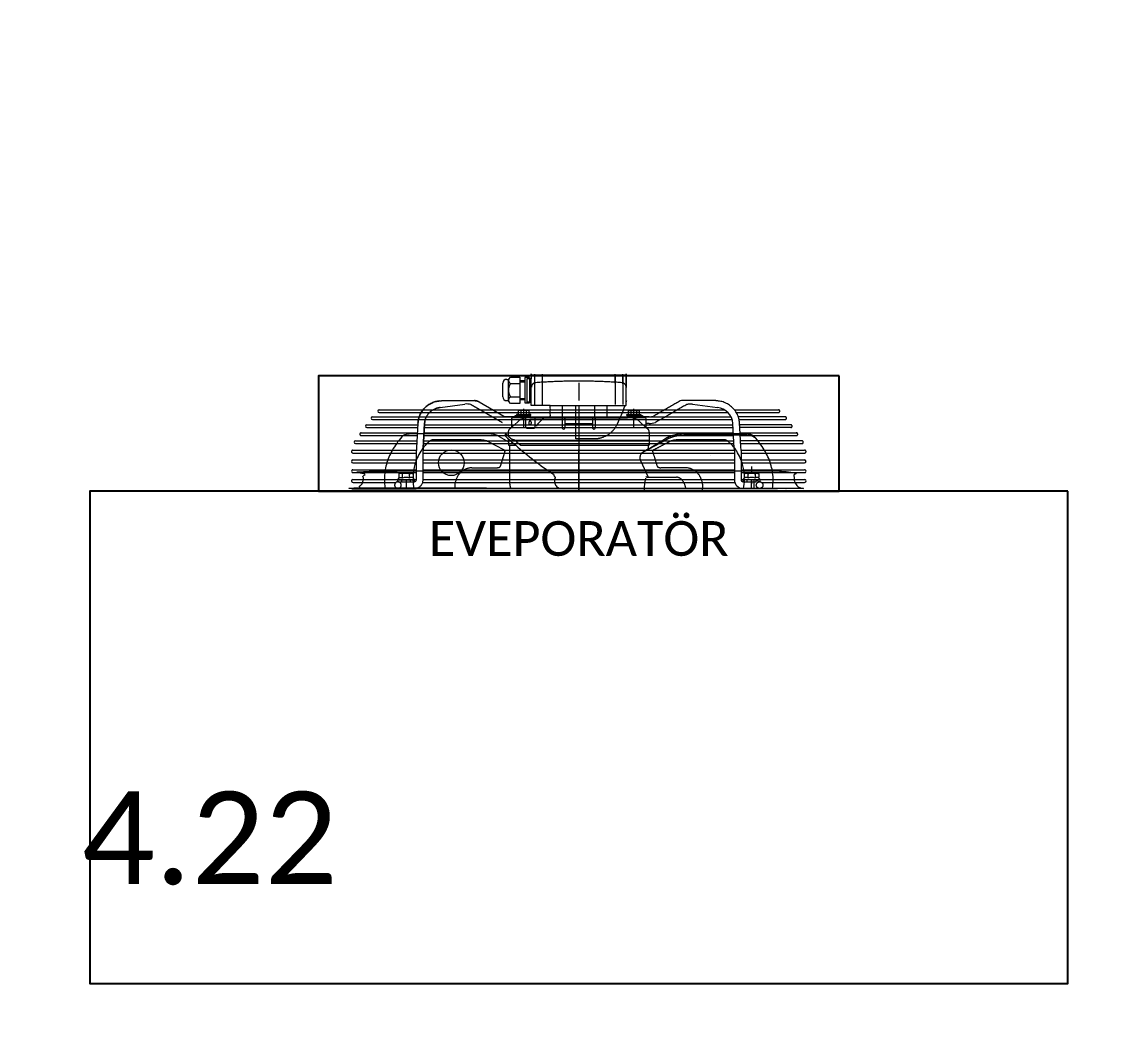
# Model space of a CAD drawing. Header units: millimetres. Extents: x -10496 to -5455, y -188 to 7293.
# Drawn here: x -7042.3 to -6948.3, y 5022.2 to 5110.3 of the extents above; entities that cross this region are included whole.
import ezdxf

# ---------------------------------------------------------------- set-up
doc = ezdxf.new("R2010")
doc.units = ezdxf.units.MM
for name, color, linetype, lineweight in [('.', 142, 'Continuous', 15), ('00 TEFRİŞ', 252, 'Continuous', 13), ('GJC_duvar', 10, 'Continuous', 30)]:
    doc.layers.add(name, color=color, linetype=linetype, lineweight=lineweight)
doc.layers.add('_cihaz', color=5, linetype='Continuous')
doc.layers.add('Kıtc-008 Rakam', color=1, linetype='Continuous')
doc.styles.get("Standard").update_dxf_attribs({"font": 'calibri.ttf', "height": 15})

# ---------------------------------------------------------------- blocks, each defined once
blk = doc.blocks.new('A$C4aa70943')
at = {"color": 3}
for p, q in [((323.087, 200.507, 96.442), (328.631, 200.507, 96.442)), ((334.729, 200.507, 96.442), (323.264, 200.507, 96.442))]:
    blk.add_line(p, q, dxfattribs=at)
at = {"color": 5, "elevation": 96.442}
for points in [[(365.186, 210.227), (320.204, 210.227), (320.204, 200.261), (365.186, 200.261)], [(384.945, 200.261), (300.445, 200.261), (300.445, 157.727), (384.945, 157.727)]]:
    blk.add_lwpolyline(points, close=True, dxfattribs=at)
at = {"color": 3, "lineweight": 20}
blk.add_circle((331.68, 202.724, 96.442), 1.109, dxfattribs=at)
at = {"layer": '_cihaz', "color": 3, "lineweight": 9}
for p, q in [((336.464, 209.935, 96.442), (336.628, 209.935, 96.442)), ((338.022, 209.812, 96.442), (337.612, 209.812, 96.442)), ((346.794, 210.304, 96.442), (338.595, 210.304, 96.442)), ((338.9, 209.554, 96.442), (338.9, 210.386, 96.442)), ((339.548, 209.616, 96.442), (339.548, 210.386, 96.442)), ((345.842, 209.616, 96.442), (345.842, 210.386, 96.442)), ((346.489, 209.554, 96.442), (346.489, 210.386, 96.442)), ((334.087, 207.984, 96.442), (336.228, 206.75, 96.442)), ((336.464, 208.094, 96.442), (336.628, 208.094, 96.442)), ((336.792, 208.424, 96.442), (337.612, 208.424, 96.442)), ((338.022, 208.255, 96.442), (337.612, 208.255, 96.442)), ((338.022, 208.173, 96.442), (337.612, 208.173, 96.442)), ((325.448, 207.067, 96.442), (355.582, 207.067, 96.442)), ((325.449, 207.313, 96.442), (355.256, 207.313, 96.442)), ((330.714, 207.494, 96.442), (332.859, 207.798, 96.442)), ((337.94, 205.759, 96.442), (337.94, 207.394, 96.442)), ((341.301, 206.615, 96.442), (341.301, 207.681, 96.442)), ((347.213, 206.902, 96.442), (347.213, 207.23, 96.442)), ((347.45, 205.759, 96.442), (347.45, 207.394, 96.442)), ((352.53, 207.798, 96.442), (354.667, 207.494, 96.442)), ((324.385, 206.007, 96.442), (328.793, 206.007, 96.442)), ((324.869, 206.453, 96.442), (355.95, 206.453, 96.442)), ((324.87, 206.699, 96.442), (355.85, 206.699, 96.442)), ((328.797, 206.153, 96.442), (328.675, 204.007, 96.442)), ((329.363, 206.007, 96.442), (356.017, 206.007, 96.442)), ((337.415, 206.255, 96.442), (336.92, 205.812, 96.442)), ((338.119, 205.806, 96.442), (338.119, 206.615, 96.442)), ((338.176, 206.902, 96.442), (338.413, 206.902, 96.442)), ((338.931, 205.806, 96.442), (338.931, 206.615, 96.442)), ((345.154, 206.615, 96.442), (346.917, 206.615, 96.442)), ((346.977, 206.902, 96.442), (347.213, 206.902, 96.442)), ((347.213, 206.902, 96.442), (347.687, 206.902, 96.442)), ((348.47, 205.812, 96.442), (347.974, 206.255, 96.442)), ((348.765, 206.697, 96.442), (348.188, 206.697, 96.442)), ((348.504, 205.812, 96.442), (348.504, 206.123, 96.442)), ((356.131, 203.984, 96.442), (356.011, 206.114, 96.442)), ((323.901, 205.315, 96.442), (328.749, 205.315, 96.442)), ((324.384, 205.761, 96.442), (328.774, 205.761, 96.442)), ((329.31, 205.069, 96.442), (356.07, 205.069, 96.442)), ((329.324, 205.315, 96.442), (356.056, 205.315, 96.442)), ((329.349, 205.761, 96.442), (356.031, 205.761, 96.442)), ((336.628, 205.009, 96.442), (336.628, 205.379, 96.442)), ((338.2, 205.724, 96.442), (338.849, 205.724, 96.442)), ((323.416, 204.378, 96.442), (328.696, 204.378, 96.442)), ((323.417, 204.624, 96.442), (328.71, 204.624, 96.442)), ((329.271, 204.378, 96.442), (356.109, 204.378, 96.442)), ((329.285, 204.624, 96.442), (356.095, 204.624, 96.442)), ((334.03, 204.718, 96.442), (330.17, 204.718, 96.442)), ((336.224, 203.83, 96.442), (334.9, 204.528, 96.442)), ((336.781, 204.647, 96.442), (336.628, 204.647, 96.442)), ((337.681, 204.237, 96.442), (348.68, 204.237, 96.442)), ((348.281, 203.67, 96.442), (350.234, 204.712, 96.442)), ((348.68, 203.911, 96.442), (350.178, 204.817, 96.442)), ((355.211, 204.718, 96.442), (351.359, 204.718, 96.442)), ((323.182, 203.812, 96.442), (328.669, 203.812, 96.442)), ((328.669, 201.245, 96.442), (328.669, 203.775, 96.442)), ((329.242, 201.245, 96.442), (329.242, 203.753, 96.442)), ((329.242, 203.566, 96.442), (356.138, 203.566, 96.442)), ((329.243, 203.812, 96.442), (356.137, 203.812, 96.442)), ((335.922, 202.429, 96.442), (336.304, 203.653, 96.442)), ((356.138, 203.753, 96.442), (356.138, 201.245, 96.442)), ((356.712, 203.775, 96.442), (356.712, 201.245, 96.442)), ((323.181, 202.722, 96.442), (328.669, 202.722, 96.442)), ((323.182, 202.968, 96.442), (328.669, 202.968, 96.442)), ((329.242, 202.968, 96.442), (356.138, 202.968, 96.442)), ((329.242, 202.722, 96.442), (356.138, 202.722, 96.442)), ((333.454, 202.295, 96.442), (335.602, 202.295, 96.442)), ((348.027, 202.928, 96.442), (348.68, 201.475, 96.442)), ((351.936, 202.295, 96.442), (349.787, 202.295, 96.442)), ((357.623, 202.402, 96.442), (357.623, 201.819, 96.442)), ((323.182, 201.878, 96.442), (328.669, 201.878, 96.442)), ((323.185, 202.123, 96.442), (328.669, 202.123, 96.442)), ((323.186, 201.279, 96.442), (327.042, 201.279, 96.442)), ((328.483, 201.279, 96.442), (328.669, 201.279, 96.442)), ((329.217, 201.279, 96.442), (356.138, 201.279, 96.442)), ((329.242, 202.123, 96.442), (356.138, 202.123, 96.442)), ((329.242, 201.878, 96.442), (356.138, 201.878, 96.442)), ((340.659, 201.431, 96.442), (340.685, 201.475, 96.442)), ((356.712, 201.279, 96.442), (356.903, 201.279, 96.442)), ((357.93, 201.766, 96.442), (357.93, 201.409, 96.442)), ((323.192, 201.033, 96.442), (326.911, 201.033, 96.442)), ((327.767, 201.245, 96.442), (327.767, 200.507, 96.442)), ((329.211, 201.033, 96.442), (356.169, 201.033, 96.442)), ((356.876, 200.507, 96.442), (358.32, 200.507, 96.442)), ((357.233, 201.081, 96.442), (357.233, 201.245, 96.442))]:
    blk.add_line(p, q, dxfattribs=at)
at = {"layer": '_cihaz', "color": 3, "lineweight": 9, "elevation": 96.442}
for points in [[(336.792, 210.128), (337.612, 210.128), (337.612, 207.856), (336.792, 207.856), (336.649, 208.025), (336.628, 208.05), (336.628, 209.935), (336.649, 209.96)], [(333.38, 207.751), (336.075, 206.197)], [(346.977, 206.902), (346.977, 207.23), (347.213, 207.23), (347.687, 207.23), (347.687, 206.902), (347.923, 206.902), (348.065, 206.902), (348.065, 206.82), (346.917, 206.82), (346.835, 206.82), (346.835, 206.902)], [(329.369, 206.114), (329.249, 203.984)], [(337.202, 206.697), (336.174, 206.697)], [(358.32, 201.081), (358.361, 201.081), (358.361, 201.245), (358.012, 201.245), (357.233, 201.245), (356.876, 201.245), (356.876, 201.081), (357.233, 201.081), (358.012, 201.081), (358.012, 201.245)]]:
    blk.add_lwpolyline(points, close=True, dxfattribs=at)
for points in [[(337.612, 209.73), (338.022, 209.73), (338.022, 209.608), (338.022, 209.466), (338.022, 209.406)], [(338.595, 208.094), (338.595, 209.406), (338.595, 210.017), (338.431, 210.017), (338.431, 209.406), (338.431, 208.094), (338.431, 207.968), (338.227, 207.968), (338.227, 208.094), (338.227, 209.406), (338.227, 210.017), (338.431, 210.017), (338.431, 210.081), (338.022, 210.081), (338.022, 209.812), (338.022, 209.73)], [(338.9, 207.763), (338.9, 208.094), (338.9, 209.406), (338.9, 210.222)], [(339.548, 207.763), (339.548, 208.094), (339.548, 209.406), (339.548, 210.222)], [(345.842, 210.222), (345.842, 209.406), (345.842, 208.094), (345.842, 207.763)], [(346.489, 210.222), (346.489, 209.406), (346.489, 208.094), (346.489, 207.763)], [(336.136, 208.422), (336.136, 208.624), (336.136, 209.406), (336.136, 209.607)], [(338.022, 209.466), (338.022, 208.094), (338.022, 207.904), (338.431, 207.904), (338.431, 207.968), (338.595, 207.968), (338.595, 208.094), (338.594, 208.197)], [(342.695, 209.623), (342.695, 209.623), (342.695, 209.467), (342.695, 209.406), (342.695, 208.094)], [(340.235, 207.681), (338.841, 207.681), (338.595, 207.681), (338.595, 207.968)], [(338.472, 206.697), (337.202, 206.697), (337.202, 206.82), (337.325, 206.82), (338.472, 206.82), (338.554, 206.82), (338.554, 206.902), (338.413, 206.902), (338.413, 207.23), (338.176, 207.23), (337.703, 207.23), (337.466, 207.23), (337.466, 206.902), (337.325, 206.902), (337.325, 206.82)], [(337.466, 206.902), (337.703, 206.902), (337.703, 207.23)], [(337.703, 206.902), (338.176, 206.902), (338.176, 207.23)], [(340.235, 206.615), (341.301, 206.615), (344.089, 206.615), (344.089, 207.681)], [(342.695, 207.681), (342.695, 200.261), (342.695, 203.871)], [(344.089, 206.615), (345.154, 206.615), (345.154, 207.681)], [(347.687, 207.23), (347.923, 207.23), (347.923, 206.902)], [(356.131, 207.313), (359.355, 207.313), (359.94, 207.313)], [(341.506, 205.759), (341.506, 206.123), (343.884, 206.123)], [(348.065, 206.82), (348.188, 206.82), (348.188, 206.697), (346.917, 206.697), (346.917, 206.82)], [(348.422, 206.615), (346.917, 206.615), (346.917, 206.697)], [(348.765, 206.123), (348.504, 206.123), (348.504, 206.533)], [(336.404, 205.218), (336.404, 205.218), (336.292, 205.098)], [(361.006, 205.761), (359.992, 205.761), (356.606, 205.761)], [(356.631, 205.315), (359.912, 205.315), (361.388, 205.315), (361.496, 205.315)], [(335.806, 204.999), (336.628, 204.527), (336.628, 204.237), (336.71, 204.237), (337.242, 204.237)], [(336.628, 204.527), (336.628, 204.647), (336.628, 204.786)], [(356.712, 203.812), (359.912, 203.812), (361.388, 203.812), (362.208, 203.812)], [(356.712, 202.968), (359.994, 202.968), (361.306, 202.968), (362.208, 202.968)], [(356.712, 202.722), (359.994, 202.722), (361.306, 202.722), (362.209, 202.722)], [(327.148, 201.766), (327.148, 201.769), (327.234, 201.819), (328.291, 201.819), (328.378, 201.769), (328.378, 201.766)], [(356.712, 202.123), (359.994, 202.123), (361.306, 202.123), (362.207, 202.123)], [(356.712, 201.878), (359.859, 201.878), (361.441, 201.878), (362.198, 201.878)], [(358.343, 201.279), (359.859, 201.279), (361.441, 201.279), (362.198, 201.279)], [(323.264, 200.507), (359.859, 200.507), (357.862, 200.507), (357.862, 200.671), (357.862, 201.245)], [(328.156, 201.081), (328.156, 201.245), (327.377, 201.245), (327.029, 201.245), (327.029, 201.081), (327.07, 201.081), (327.377, 201.081)], [(327.377, 201.245), (327.377, 201.081), (328.156, 201.081), (328.505, 201.081), (328.505, 201.245), (328.156, 201.245)], [(357.623, 200.507), (357.623, 201.245), (357.623, 200.902)], [(358.478, 201.033), (359.859, 201.033), (361.441, 201.033), (362.198, 201.033)]]:
    blk.add_lwpolyline(points, dxfattribs=at)
at = {"layer": '_cihaz', "color": 3, "lineweight": 9}
for centre, major_axis, start_param, end_param in [((336.464, 209.607, 96.442), (-0.232, -0.232), 3.926991, 5.497787), ((336.956, 209.844, 96.442), (-0.232, -0.232), 5.137449, 6.544985), ((336.464, 208.422, 96.442), (0.232, -0.232), 3.926991, 5.497787), ((336.956, 208.14, 96.442), (0.232, -0.232), 4.06882, 4.287329), ((329.608, 213.715, 96.442), (12.812, -12.812), 0.463068, 0.469953), ((325.449, 207.19, 96.442), (0.087, -0.087), 2.356194, 5.488886), ((332.988, 206.328, 96.442), (-1.044, -1.044), 3.65795, 4.014257), ((329.608, 213.715, 96.442), (12.812, -12.812), 0.351241, 0.445856), ((354.538, 206.023, 96.442), (1.044, -1.044), 0.846576, 2.268928), ((324.385, 205.884, 96.442), (0.087, -0.087), 2.356194, 5.4852), ((324.87, 206.576, 96.442), (-0.087, -0.087), 3.926991, 7.059683), ((330.842, 206.023, 96.442), (1.449, -1.449), 3.863573, 3.961121), ((338.285, 205.385, 96.442), (-0.87, -0.87), 4.148479, 4.712389), ((338.601, 206.169, 96.442), (-0.164, -0.164), 5.436318, 5.497765), ((338.601, 206.169, 96.442), (-0.164, -0.164), 5.497809, 5.559256), ((338.596, 206.17, 96.442), (-0.161, -0.161), 5.374004, 5.436392), ((338.596, 206.169, 96.442), (0.161, -0.161), 3.988386, 4.050774), ((338.596, 206.17, 96.442), (-0.161, -0.161), 5.311578, 5.373958), ((338.596, 206.169, 96.442), (0.161, -0.161), 4.05082, 4.1132), ((338.582, 206.172, 96.442), (-0.15, -0.15), 5.246397, 5.311658), ((338.582, 206.166, 96.442), (0.15, -0.15), 4.11312, 4.178381), ((338.582, 206.172, 96.442), (0.15, -0.15), 3.610304, 3.675548), ((338.582, 206.166, 96.442), (-0.15, -0.15), 5.74923, 5.814474), ((338.561, 206.179, 96.442), (0.135, -0.135), 3.540173, 3.610399), ((338.561, 206.159, 96.442), (-0.135, -0.135), 5.814379, 5.884605), ((338.561, 206.179, 96.442), (0.135, -0.135), 3.469912, 3.540108), ((338.516, 206.206, 96.442), (-0.0976, -0.0976), 4.798861, 4.885993), ((338.516, 206.206, 96.442), (-0.0977, -0.0977), 4.711685, 4.798736), ((338.516, 206.133, 96.442), (-0.0977, -0.0977), 6.196838, 6.283889), ((338.49, 206.238, 96.442), (0.0683, -0.0683), 2.832876, 2.94387), ((338.49, 206.101, 96.442), (0.0683, -0.0683), -1.373074, -1.26208), ((338.49, 206.237, 96.442), (0.0684, -0.0684), 2.721763, 2.832619), ((338.49, 206.101, 96.442), (-0.0684, -0.0684), 0.308973, 0.419829), ((338.486, 206.248, 96.442), (0.0604, -0.0604), 2.601445, 2.722255), ((338.486, 206.091, 96.442), (0.0604, -0.0604), -1.151459, -1.030649), ((338.486, 206.248, 96.442), (-0.0604, -0.0604), 4.051202, 4.17191), ((338.486, 206.091, 96.442), (-0.0604, -0.0604), 0.540479, 0.661187), ((338.485, 206.252, 96.442), (0.0577, -0.0577), 2.356377, 2.480994), ((338.485, 206.087, 96.442), (0.0577, -0.0577), -0.910198, -0.785581), ((338.485, 206.252, 96.442), (-0.0577, -0.0577), 3.802191, 3.926808), ((338.485, 206.087, 96.442), (-0.0577, -0.0577), 0.785581, 0.910198), ((338.485, 206.248, 96.442), (0.0604, -0.0604), 2.111276, 2.231984), ((338.485, 206.091, 96.442), (-0.0604, -0.0604), 0.909609, 1.030317), ((338.485, 206.248, 96.442), (0.0604, -0.0604), 1.990134, 2.110944), ((338.485, 206.091, 96.442), (-0.0604, -0.0604), 1.030649, 1.151459), ((338.481, 206.237, 96.442), (-0.0684, -0.0684), 3.450566, 3.561422), ((338.481, 206.101, 96.442), (0.0684, -0.0684), -0.419829, -0.308973), ((338.481, 206.238, 96.442), (0.0683, -0.0683), 1.768519, 1.879513), ((338.481, 206.101, 96.442), (-0.0683, -0.0683), 1.26208, 1.373074), ((338.471, 206.222, 96.442), (0.0812, -0.0812), 1.670215, 1.768879), ((338.471, 206.116, 96.442), (-0.0812, -0.0812), 1.372713, 1.471378), ((338.471, 206.116, 96.442), (0.0811, -0.0811), -0.099237, -0.000455), ((338.454, 206.133, 96.442), (0.0977, -0.0977), -0.000704, 0.086347), ((338.454, 206.206, 96.442), (0.0976, -0.0976), 1.397192, 1.484325), ((338.454, 206.133, 96.442), (0.0976, -0.0976), 0.086472, 0.173604), ((338.433, 206.191, 96.442), (-0.116, -0.116), 2.890724, 2.968161), ((338.433, 206.191, 96.442), (-0.116, -0.116), 2.81315, 2.890637), ((338.409, 206.179, 96.442), (0.135, -0.135), 1.172281, 1.242477), ((338.409, 206.159, 96.442), (0.135, -0.135), 0.328319, 0.398515), ((338.409, 206.179, 96.442), (-0.135, -0.135), 2.672786, 2.743012), ((338.409, 206.159, 96.442), (-0.135, -0.135), 1.969377, 2.039603), ((338.388, 206.172, 96.442), (-0.15, -0.15), 2.607637, 2.672882), ((338.388, 206.166, 96.442), (0.15, -0.15), 0.468711, 0.533956), ((338.389, 206.172, 96.442), (0.15, -0.15), 0.971527, 1.036789), ((338.389, 206.166, 96.442), (0.15, -0.15), 0.534008, 0.599269), ((338.374, 206.17, 96.442), (0.161, -0.161), 0.909227, 0.971608), ((338.374, 206.169, 96.442), (-0.161, -0.161), 2.169985, 2.232365), ((338.374, 206.17, 96.442), (0.161, -0.161), 0.846794, 0.909182), ((338.374, 206.169, 96.442), (-0.161, -0.161), 2.232411, 2.294799), ((338.369, 206.169, 96.442), (0.164, -0.164), 0.78542, 0.846867), ((338.369, 206.169, 96.442), (-0.164, -0.164), 2.294726, 2.356173), ((340.804, 204.818, 96.442), (-1.471, -1.471), 4.483365, 4.963871), ((347.105, 205.385, 96.442), (0.87, -0.87), 1.570796, 2.134707), ((348.422, 206.533, 96.442), (0.058, -0.058), 0.785398, 2.356194), ((348.765, 208.173, 96.442), (1.044, -1.044), -0.785398, -0.513045), ((348.765, 208.173, 96.442), (1.449, -1.449), -0.785398, -0.513045), ((354.538, 206.023, 96.442), (-1.044, -1.044), 2.408818, 2.417373), ((354.538, 206.023, 96.442), (-1.449, -1.449), 2.322064, 2.419613), ((327.748, 204.669, 96.442), (0.322, -0.322), 2.976831, 3.204299), ((327.884, 204.481, 96.442), (-0.486, -0.486), 4.376802, 4.549659), ((328.008, 204.228, 96.442), (-0.685, -0.685), 4.2409, 4.378345), ((328.097, 203.957, 96.442), (-0.887, -0.887), 4.126239, 4.241941), ((328.145, 203.729, 96.442), (-1.052, -1.052), 4.023733, 4.126968), ((328.158, 203.598, 96.442), (1.145, -1.145), 2.355937, 2.4535), ((359.441, 229.697, 96.442), (23.885, -23.885), -1.540426, -1.526856), ((359.441, 229.697, 96.442), (-23.769, -23.769), 0.03037, 0.039464), ((338.2, 205.806, 96.442), (0.058, -0.058), 3.926991, 5.497787), ((338.849, 205.806, 96.442), (-0.058, -0.058), 0.785398, 2.356194), ((341.383, 205.759, 96.442), (-0.087, -0.087), 5.887583, 8.249584), ((344.007, 205.759, 96.442), (-0.087, -0.087), 5.887583, 8.249584), ((357.231, 203.478, 96.442), (-1.145, -1.145), 3.829685, 3.927249), ((357.245, 203.609, 96.442), (1.052, -1.052), 2.156218, 2.259453), ((357.292, 203.838, 96.442), (0.887, -0.887), 2.041244, 2.156946), ((357.382, 204.109, 96.442), (0.685, -0.685), 1.90484, 2.042285), ((361.489, 205.192, 96.442), (0.087, -0.087), -0.794299, 2.356194), ((323.417, 204.501, 96.442), (0.087, -0.087), 2.356194, 5.488886), ((332.704, 200.333, 96.442), (4.978, -4.978), 3.207953, 3.412361), ((331.676, 202.108, 96.442), (2.185, -2.185), 2.978844, 3.377803), ((330.116, 204.324, 96.442), (-0.274, -0.274), 4.246511, 4.382716), ((330.148, 204.228, 96.442), (-0.345, -0.345), 4.130748, 4.247402), ((330.165, 204.148, 96.442), (0.403, -0.403), 2.455386, 2.560603), ((330.17, 204.103, 96.442), (0.435, -0.435), 2.355954, 2.455906), ((334.031, 202.414, 96.442), (1.629, -1.629), 2.252156, 2.356467), ((334.051, 202.597, 96.442), (1.499, -1.499), 2.142449, 2.252751), ((334.122, 202.918, 96.442), (1.266, -1.266), 2.019794, 2.143207), ((334.256, 203.294, 96.442), (-0.984, -0.984), 3.445587, 3.591648), ((359.441, 229.697, 96.442), (23.769, -23.769), -1.531333, -1.518473), ((359.441, 229.697, 96.442), (23.885, -23.885), -1.526856, -1.520739), ((359.441, 229.697, 96.442), (23.885, -23.885), -1.520739, -1.502463), ((336.974, 204.309, 96.442), (0.29, -0.29), 1.631792, 1.756742), ((359.441, 229.697, 96.442), (-23.885, -23.885), 0.068333, 0.190136), ((359.441, 229.697, 96.442), (23.682, -23.682), -1.509801, -1.49258), ((351.267, 202.918, 96.442), (-1.266, -1.266), 4.139979, 4.263391), ((351.338, 202.597, 96.442), (-1.499, -1.499), 4.030434, 4.140737), ((351.359, 202.414, 96.442), (-1.629, -1.629), 3.926718, 4.031029), ((355.211, 204.103, 96.442), (-0.435, -0.435), 3.827279, 3.927231), ((355.215, 204.148, 96.442), (0.403, -0.403), 2.151786, 2.257003), ((355.232, 204.228, 96.442), (-0.345, -0.345), 3.606579, 3.723234), ((355.265, 204.324, 96.442), (-0.274, -0.274), 3.471266, 3.607471), ((355.31, 204.415, 96.442), (0.201, -0.201), 1.734588, 1.901722), ((355.361, 204.486, 96.442), (-0.14, -0.14), 3.093739, 3.30695), ((353.705, 202.108, 96.442), (2.185, -2.185), 1.334586, 1.733545), ((352.686, 200.214, 96.442), (4.978, -4.978), 1.300028, 1.504436), ((331.316, 201.121, 96.442), (-3.85, -3.85), 4.983572, 5.225693), ((332.803, 201.382, 96.442), (3.133, -3.133), 3.370857, 3.65722), ((332.768, 203.775, 96.442), (-2.899, -2.899), 5.441178, 5.497787), ((333.342, 203.753, 96.442), (2.899, -2.899), 3.870567, 3.926991), ((336.1, 203.591, 96.442), (-0.191, -0.191), 3.277271, 3.446371), ((336.149, 203.655, 96.442), (0.133, -0.133), 1.492676, 1.707939), ((336.193, 203.693, 96.442), (-0.0921, -0.0921), 2.789433, 3.064318), ((336.211, 203.712, 96.442), (-0.0776, -0.0776), 1.793315, 2.101643), ((349.196, 203.693, 96.442), (0.0921, -0.0921), 3.218868, 3.493753), ((349.24, 203.655, 96.442), (-0.133, -0.133), 4.575246, 4.790509), ((349.29, 203.591, 96.442), (0.191, -0.191), 2.836814, 3.005914), ((354.059, 203.309, 96.442), (0.0205, -0.0205), 1.908335, 2.147272), ((352.039, 203.753, 96.442), (2.899, -2.899), 0.785398, 0.841822), ((352.577, 201.382, 96.442), (-3.133, -3.133), 2.625965, 2.912328), ((352.613, 203.775, 96.442), (-2.899, -2.899), 2.356194, 2.412803), ((354.074, 201.002, 96.442), (-3.85, -3.85), 2.628289, 2.870409), ((323.182, 202.845, 96.442), (0.087, -0.087), 2.356194, 5.491932), ((330.574, 201.337, 96.442), (-3.303, -3.303), 5.227591, 5.496398), ((332.857, 201.337, 96.442), (-3.178, -3.178), 5.221553, 5.413941), ((333.479, 200.911, 96.442), (-0.979, -0.979), 4.251721, 4.345708), ((333.479, 200.91, 96.442), (-0.98, -0.98), 4.157598, 4.251565), ((333.471, 200.947, 96.442), (0.953, -0.953), 2.491304, 2.587069), ((333.47, 200.947, 96.442), (0.953, -0.953), 2.395385, 2.491139), ((333.47, 200.95, 96.442), (-0.951, -0.951), 3.952882, 3.966324), ((333.47, 200.954, 96.442), (-0.948, -0.948), 3.939409, 3.952881), ((335.602, 202.911, 96.442), (0.436, -0.436), -0.785569, -0.696436), ((335.606, 202.875, 96.442), (0.41, -0.41), -0.6968, -0.603944), ((335.618, 202.809, 96.442), (-0.362, -0.362), 0.966415, 1.067225), ((335.806, 202.48, 96.442), (-0.0893, -0.0893), 1.682012, 1.938797), ((349.583, 202.48, 96.442), (0.0893, -0.0893), 4.344388, 4.601173), ((349.711, 202.64, 96.442), (0.235, -0.235), -1.314397, -1.17995), ((349.747, 202.725, 96.442), (-0.301, -0.301), 0.390073, 0.504141), ((349.772, 202.809, 96.442), (-0.362, -0.362), 0.503572, 0.604381), ((349.784, 202.875, 96.442), (-0.41, -0.41), 0.603944, 0.6968), ((349.787, 202.911, 96.442), (-0.436, -0.436), 0.696436, 0.785569), ((351.919, 200.954, 96.442), (0.948, -0.948), 2.330304, 2.343777), ((351.919, 200.95, 96.442), (0.951, -0.951), 2.316861, 2.330304), ((351.919, 200.947, 96.442), (0.953, -0.953), 2.22125, 2.317004), ((351.919, 200.947, 96.442), (-0.953, -0.953), 3.696116, 3.791881), ((351.911, 200.91, 96.442), (0.98, -0.98), 2.03162, 2.125588), ((351.911, 200.911, 96.442), (0.979, -0.979), 1.937478, 2.031464), ((352.524, 201.337, 96.442), (-3.178, -3.178), 2.424874, 2.632429), ((354.816, 201.218, 96.442), (3.303, -3.303), 0.786787, 1.055595), ((362.208, 202.845, 96.442), (-0.087, -0.087), 0.791253, 3.926991), ((323.177, 201.156, 96.442), (0.087, -0.087), 2.28207, 5.615726), ((323.182, 202.001, 96.442), (0.087, -0.087), 2.332894, 5.499349), ((330.574, 201.35, 96.442), (3.303, -3.303), 3.92838, 4.108501), ((327.763, 200.896, 96.442), (0.652, -0.652), 2.016358, 2.696031), ((327.763, 200.539, 96.442), (0.652, -0.652), 2.016358, 2.696031), ((333.716, 200.669, 96.442), (1.225, -1.225), 3.55119, 3.631986), ((333.716, 200.669, 96.442), (1.226, -1.226), 3.470306, 3.551091), ((333.66, 200.697, 96.442), (-1.181, -1.181), 4.958464, 5.041272), ((333.66, 200.696, 96.442), (-1.182, -1.182), 4.875566, 4.958358), ((333.599, 200.74, 96.442), (1.128, -1.128), 3.219535, 3.304955), ((333.599, 200.74, 96.442), (1.129, -1.129), 3.134018, 3.219418), ((333.544, 200.797, 96.442), (-1.072, -1.072), 4.616626, 4.705019), ((333.544, 200.796, 96.442), (-1.073, -1.073), 4.528126, 4.616496), ((333.503, 200.857, 96.442), (1.021, -1.021), 2.86617, 2.957557), ((333.503, 200.856, 96.442), (-1.021, -1.021), 4.345459, 4.436822), ((340.878, 201.809, 96.442), (0.273, -0.273), 4.136819, 4.974188), ((341.156, 201.144, 96.442), (0.406, -0.406), 3.403392, 4.565502), ((351.696, 200.525, 96.442), (-2.369, -2.369), 5.234627, 5.576836), ((351.139, 200.934, 96.442), (0.382, -0.382), 2.28971, 2.356167), ((351.139, 200.927, 96.442), (0.387, -0.387), 2.223781, 2.289656), ((351.135, 200.899, 96.442), (-0.407, -0.407), 3.667791, 3.795034), ((351.135, 200.9, 96.442), (-0.407, -0.407), 3.540012, 3.667402), ((351.099, 200.811, 96.442), (0.475, -0.475), 1.855236, 1.969777), ((351.1, 200.812, 96.442), (-0.474, -0.474), 3.31102, 3.425748), ((351.011, 200.685, 96.442), (-0.583, -0.583), 3.211862, 3.311404), ((351.887, 200.856, 96.442), (-1.021, -1.021), 3.417159, 3.508523), ((351.887, 200.857, 96.442), (-1.021, -1.021), 3.325628, 3.417016), ((351.846, 200.796, 96.442), (-1.073, -1.073), 3.237486, 3.325855), ((351.846, 200.797, 96.442), (-1.072, -1.072), 3.148963, 3.237356), ((351.79, 200.74, 96.442), (-1.129, -1.129), 3.063768, 3.149167), ((351.791, 200.74, 96.442), (1.128, -1.128), 1.407434, 1.492854), ((351.729, 200.696, 96.442), (-1.182, -1.182), 2.895624, 2.978416), ((351.674, 200.669, 96.442), (-1.225, -1.225), 2.6512, 2.731996), ((357.623, 200.539, 96.442), (0.652, -0.652), 2.016358, 2.696031), ((358.084, 201.211, 96.442), (-0.177, -0.177), 3.26588, 4.588102), ((362.212, 201.156, 96.442), (-0.087, -0.087), 0.667459, 4.001115), ((362.213, 201.156, 96.442), (-0.087, -0.087), 0.667459, 4.001115), ((362.208, 202.001, 96.442), (-0.087, -0.087), 0.783836, 3.950291), ((362.208, 202.001, 96.442), (-0.087, -0.087), 0.783836, 3.950291), ((332.857, 201.35, 96.442), (-3.178, -3.178), 5.521224, 5.686505), ((328.505, 201.245, 96.442), (0.116, -0.116), -0.785398, 0.785398), ((333.769, 200.655, 96.442), (1.264, -1.264), 3.870027, 3.949132), ((333.755, 200.654, 96.442), (1.254, -1.254), 3.948976, 4.010228), ((333.769, 200.655, 96.442), (1.264, -1.264), 3.790829, 3.869934), ((333.755, 200.657, 96.442), (-1.254, -1.254), 5.282246, 5.361781), ((333.755, 200.657, 96.442), (1.254, -1.254), 3.631825, 3.711355), ((344.304, 203.48, 96.442), (-3.178, -3.178), 6.136299, 6.220702), ((350.866, 200.549, 96.442), (0.724, -0.724), 1.36938, 1.455395), ((350.675, 200.422, 96.442), (-0.886, -0.886), 2.865237, 2.940337), ((350.676, 200.423, 96.442), (-0.885, -0.885), 2.790005, 2.865158), ((350.47, 200.327, 96.442), (1.046, -1.046), 1.152122, 1.21932), ((350.471, 200.328, 96.442), (-1.045, -1.045), 2.655634, 2.722861), ((350.285, 200.27, 96.442), (-1.182, -1.182), 2.593806, 2.655716), ((350.286, 200.271, 96.442), (1.182, -1.182), 0.961039, 1.022965), ((350.158, 200.248, 96.442), (1.274, -1.274), 0.92968, 0.961107), ((351.635, 200.657, 96.442), (-1.254, -1.254), 2.57183, 2.65136), ((351.675, 200.647, 96.442), (1.225, -1.225), 0.560797, 0.604414), ((351.635, 200.657, 96.442), (-1.254, -1.254), 2.492201, 2.571736), ((351.635, 200.654, 96.442), (-1.254, -1.254), 2.17505, 2.254579), ((351.621, 200.655, 96.442), (-1.264, -1.264), 2.413251, 2.492356), ((351.635, 200.654, 96.442), (-1.254, -1.254), 2.254674, 2.334209), ((351.621, 200.655, 96.442), (1.264, -1.264), 0.763257, 0.842362), ((356.876, 201.245, 96.442), (-0.522, -0.522), 5.497787, 7.068583), ((356.876, 201.245, 96.442), (-0.116, -0.116), 5.497787, 7.068583), ((352.524, 201.35, 96.442), (3.178, -3.178), 0.596681, 0.761961), ((354.816, 201.231, 96.442), (3.303, -3.303), 0.629818, 0.784009)]:
    blk.add_ellipse(centre, major_axis=major_axis, ratio=1, start_param=start_param, end_param=end_param, dxfattribs=at)
for points, weights, knots in [([(338.472, 206.82, 96.442), (338.472, 206.758, 96.442), (338.472, 206.697, 96.442), (338.472, 206.656, 96.442), (338.472, 206.615, 96.442), (338.702, 206.615, 96.442), (338.931, 206.615, 96.442), (339.583, 206.615, 96.442), (340.235, 206.615, 96.442), (340.235, 207.148, 96.442), (340.235, 207.681, 96.442), (340.768, 207.681, 96.442), (341.301, 207.681, 96.442), (342.695, 207.681, 96.442), (344.089, 207.681, 96.442), (344.621, 207.681, 96.442), (345.154, 207.681, 96.442), (345.974, 207.681, 96.442), (346.794, 207.681, 96.442), (346.794, 207.887, 96.442), (346.794, 208.094, 96.442), (346.794, 208.75, 96.442), (346.794, 209.406, 96.442), (346.794, 209.855, 96.442), (346.794, 210.304, 96.442), (346.794, 210.77, 96.442), (346.794, 209.236, 96.442), (346.794, 209.617, 96.442), (346.414, 209.645, 96.442)], [1, 1, 1, 1, 1, 1, 1, 1, 1, 1, 1, 1, 1, 1, 1, 1, 1, 1, 1, 1, 1, 1, 1, 1, 1, 1, 1, 0.732278556319, 1], [0, 0, 0, 1, 1, 2, 2, 3, 3, 4, 4, 5, 5, 6, 6, 7, 7, 8, 8, 9, 9, 10, 10, 11, 11, 12, 12, 13, 13, 14.498269, 14.498269, 14.498269]), ([(338.976, 209.645, 96.442), (338.595, 209.617, 96.442), (338.595, 209.236, 96.442), (338.595, 210.77, 96.442), (338.595, 210.304, 96.442), (338.595, 210.161, 96.442), (338.595, 210.017, 96.442)], [1, 0.732278556326, 1, 1, 1, 1, 1], [0, 0, 0, 1.498269, 1.498269, 2.498269, 2.498269, 3.498269, 3.498269, 3.498269]), ([(346.414, 209.645, 96.442), (344.557, 209.78, 96.442), (342.695, 209.78, 96.442), (340.833, 209.78, 96.442), (338.976, 209.645, 96.442)], [1, 0.99934254524, 1, 0.99934254524, 1], [0, 0, 0, 0.0725273, 0.0725273, 0.1450547, 0.1450547, 0.1450547]), ([(337.612, 209.56, 96.442), (337.202, 209.56, 96.442), (336.792, 209.56, 96.442), (336.745, 209.486, 96.442), (336.711, 209.406, 96.442), (336.52, 208.992, 96.442), (336.711, 208.579, 96.442)], [1, 1, 1, 0.996650001801, 1, 0.907436146302, 1], [0, 0, 0, 1, 1, 1.163753, 1.163753, 2.031062, 2.031062, 2.031062]), ([(328.797, 206.153, 96.442), (328.908, 207.912, 96.442), (330.664, 208.065, 96.442), (328.908, 207.912, 96.442), (328.797, 206.153, 96.442)], [1, 0.758325484, 1, 0.758325484, 1], [0, 0, 0, 1.420112, 1.420112, 2.840223, 2.840223, 2.840223]), ([(330.664, 208.065, 96.442), (330.765, 208.08, 96.442), (330.867, 208.094, 96.442), (332.272, 208.094, 96.442), (333.677, 208.094, 96.442), (333.896, 208.094, 96.442), (334.087, 207.984, 96.442), (333.896, 208.094, 96.442), (333.677, 208.094, 96.442)], [1, 1, 1, 1, 1, 0.966004055419, 1, 0.966004055419, 1], [0, 0, 0, 1, 1, 2, 2, 2.522994, 2.522994, 3.045988, 3.045988, 3.045988]), ([(336.711, 208.579, 96.442), (336.745, 208.498, 96.442), (336.792, 208.424, 96.442), (336.551, 208.285, 96.442), (336.649, 208.025, 96.442)], [1, 0.996650001803, 1, 0.762409395737, 1], [0, 0, 0, 0.163753, 0.163753, 1.571289, 1.571289, 1.571289]), ([(356.705, 204.007, 96.442), (356.644, 205.08, 96.442), (356.584, 206.153, 96.442), (356.472, 207.912, 96.442), (354.717, 208.065, 96.442), (354.616, 208.08, 96.442), (354.515, 208.094, 96.442), (353.004, 208.094, 96.442), (351.493, 208.094, 96.442), (350.327, 207.422, 96.442), (349.162, 206.75, 96.442)], [1, 1, 1, 0.758325483999, 1, 1, 1, 1, 1, 1, 1], [0, 0, 0, 1, 1, 2.420112, 2.420112, 3.420112, 3.420112, 4.420112, 4.420112, 5.420112, 5.420112, 5.420112]), ([(330.714, 207.494, 96.442), (329.447, 207.383, 96.442), (329.369, 206.114, 96.442), (329.447, 207.383, 96.442), (330.714, 207.494, 96.442), (329.447, 207.383, 96.442), (329.369, 206.114, 96.442)], [1, 0.757594916385, 1, 0.757594916385, 1, 0.757594916385, 1], [0, 0, 0, 1.422352, 1.422352, 2.844703, 2.844703, 4.267055, 4.267055, 4.267055]), ([(342.398, 207.681, 96.442), (342.398, 206.246, 96.442), (342.398, 204.811, 96.442), (342.647, 204.811, 96.442), (342.896, 204.811, 96.442), (343.467, 204.811, 96.442), (344.038, 204.811, 96.442), (344.61, 204.811, 96.442), (345.111, 205.089, 96.442), (345.743, 205.439, 96.442), (346.046, 206.094, 96.442)], [1, 1, 1, 1, 1, 1, 1, 0.968166097718, 1, 0.950696961754, 1], [0, 0, 0, 1, 1, 2, 2, 3, 3, 3.505998, 3.505998, 4.136639, 4.136639, 4.136639]), ([(352.53, 207.798, 96.442), (352.266, 207.821, 96.442), (352.009, 207.751, 96.442), (350.662, 206.974, 96.442), (349.314, 206.197, 96.442)], [1, 0.984172539692, 1, 1, 1], [0, 0, 0, 0.356308, 0.356308, 1.356308, 1.356308, 1.356308]), ([(356.302, 207.067, 96.442), (357.928, 207.067, 96.442), (359.554, 207.067, 96.442), (359.747, 207.067, 96.442), (359.941, 207.067, 96.442), (360.064, 207.068, 96.442), (360.063, 207.19, 96.442), (360.063, 207.313, 96.442), (359.94, 207.313, 96.442)], [1, 1, 1, 1, 1, 0.708678466812, 1, 0.708678466812, 1], [0, 0, 0, 1, 1, 2, 2, 3.566346, 3.566346, 5.132692, 5.132692, 5.132692]), ([(329.369, 206.101, 96.442), (329.369, 206.107, 96.442), (329.369, 206.114, 96.442), (329.369, 206.107, 96.442), (329.369, 206.101, 96.442)], [1, 0.999990851561, 1, 0.999990851561, 1], [0, 0, 0, 0.00855498, 0.00855498, 0.01710995, 0.01710995, 0.01710995]), ([(338.472, 206.615, 96.442), (338.295, 206.615, 96.442), (338.119, 206.615, 96.442), (337.543, 206.615, 96.442), (336.968, 206.615, 96.442), (336.886, 206.615, 96.442), (336.886, 206.533, 96.442), (336.886, 206.172, 96.442), (336.886, 205.812, 96.442)], [1, 1, 1, 1, 1, 0.707106781189, 1, 1, 1], [0, 0, 0, 1, 1, 2, 2, 3.570796, 3.570796, 4.570796, 4.570796, 4.570796]), ([(338.385, 206.088, 96.442), (338.387, 206.081, 96.442), (338.39, 206.075, 96.442), (338.393, 206.07, 96.442), (338.396, 206.064, 96.442)], [1, 0.999384121458, 1, 0.999249560003, 1], [0, 0, 0, 0.0701964, 0.0701964, 0.1476836, 0.1476836, 0.1476836]), ([(338.403, 206.285, 96.442), (338.399, 206.28, 96.442), (338.396, 206.274, 96.442), (338.393, 206.269, 96.442), (338.39, 206.263, 96.442)], [1, 0.999250544547, 1, 0.999249559987, 1], [0, 0, 0, 0.0774364, 0.0774364, 0.1549236, 0.1549236, 0.1549236]), ([(338.396, 206.064, 96.442), (338.399, 206.059, 96.442), (338.403, 206.054, 96.442), (338.407, 206.049, 96.442), (338.41, 206.044, 96.442)], [1, 0.999250544548, 1, 0.999051143699, 1], [0, 0, 0, 0.0774364, 0.0774364, 0.1645688, 0.1645688, 0.1645688]), ([(338.436, 206.318, 96.442), (338.431, 206.315, 96.442), (338.427, 206.311, 96.442), (338.423, 206.308, 96.442), (338.419, 206.304, 96.442)], [1, 0.99878341142, 1, 0.998780501534, 1], [0, 0, 0, 0.0986645, 0.0986645, 0.1974469, 0.1974469, 0.1974469]), ([(338.419, 206.035, 96.442), (338.423, 206.031, 96.442), (338.427, 206.028, 96.442), (338.431, 206.024, 96.442), (338.436, 206.021, 96.442)], [1, 0.998780501517, 1, 0.998783411389, 1], [0, 0, 0, 0.0987824, 0.0987824, 0.1974469, 0.1974469, 0.1974469]), ([(338.56, 206.295, 96.442), (338.556, 206.299, 96.442), (338.552, 206.304, 96.442), (338.548, 206.308, 96.442), (338.543, 206.311, 96.442)], [1, 0.999052914734, 1, 0.998780501465, 1], [0, 0, 0, 0.087051, 0.087051, 0.1858335, 0.1858335, 0.1858335]), ([(338.567, 206.054, 96.442), (338.571, 206.059, 96.442), (338.574, 206.064, 96.442), (338.577, 206.07, 96.442), (338.58, 206.075, 96.442)], [1, 0.999250544546, 1, 0.999249559987, 1], [0, 0, 0, 0.0774364, 0.0774364, 0.1549236, 0.1549236, 0.1549236]), ([(341.506, 206.123, 96.442), (341.506, 206.307, 96.442), (341.506, 206.492, 96.442), (341.506, 206.615, 96.442), (341.383, 206.615, 96.442), (341.26, 206.615, 96.442), (341.26, 206.492, 96.442), (341.26, 206.125, 96.442), (341.26, 205.759, 96.442)], [1, 1, 1, 0.707106781187, 1, 0.707106781187, 1, 1, 1], [0, 0, 0, 1, 1, 2.570796, 2.570796, 4.141593, 4.141593, 5.141593, 5.141593, 5.141593]), ([(344.13, 205.759, 96.442), (344.13, 206.125, 96.442), (344.13, 206.492, 96.442), (344.13, 206.615, 96.442), (344.007, 206.615, 96.442), (343.884, 206.615, 96.442), (343.884, 206.492, 96.442), (343.884, 206.307, 96.442), (343.884, 206.123, 96.442), (343.884, 205.941, 96.442), (343.884, 205.759, 96.442)], [1, 1, 1, 0.707106781187, 1, 0.707106781187, 1, 1, 1, 1, 1], [0, 0, 0, 1, 1, 2.570796, 2.570796, 4.141593, 4.141593, 5.141593, 5.141593, 6.141593, 6.141593, 6.141593]), ([(356.542, 206.453, 96.442), (358.204, 206.453, 96.442), (359.866, 206.453, 96.442), (360.193, 206.453, 96.442), (360.521, 206.453, 96.442), (360.643, 206.454, 96.442), (360.643, 206.576, 96.442), (360.642, 206.699, 96.442), (360.52, 206.699, 96.442), (360.143, 206.699, 96.442), (359.767, 206.699, 96.442), (358.12, 206.699, 96.442), (356.473, 206.699, 96.442)], [1, 1, 1, 1, 1, 0.708678466812, 1, 0.708678466812, 1, 1, 1, 1, 1], [0, 0, 0, 1, 1, 2, 2, 3.566346, 3.566346, 5.132692, 5.132692, 6.132692, 6.132692, 7.132692, 7.132692, 7.132692]), ([(361.006, 205.761, 96.442), (361.128, 205.763, 96.442), (361.127, 205.885, 96.442), (361.126, 206.007, 96.442), (361.004, 206.007, 96.442), (360.488, 206.007, 96.442), (359.971, 206.007, 96.442), (358.279, 206.007, 96.442), (356.588, 206.007, 96.442)], [1, 0.709328460322, 1, 0.709328460322, 1, 1, 1, 1, 1], [0, 0, 0, 1.564503, 1.564503, 3.129005, 3.129005, 4.129005, 4.129005, 5.129005, 5.129005, 5.129005]), ([(323.901, 205.315, 96.442), (323.83, 205.315, 96.442), (323.794, 205.254, 96.442), (323.759, 205.192, 96.442), (323.795, 205.13, 96.442), (323.831, 205.069, 96.442), (323.902, 205.069, 96.442), (326.319, 205.069, 96.442), (328.735, 205.069, 96.442)], [1, 0.865282725606, 1, 0.865282725606, 1, 0.865282725606, 1, 1, 1], [0, 0, 0, 1.050164, 1.050164, 2.100329, 2.100329, 3.150493, 3.150493, 4.150493, 4.150493, 4.150493]), ([(335.806, 204.999, 96.442), (335.426, 205.218, 96.442), (334.989, 205.218, 96.442), (331.574, 205.218, 96.442), (328.159, 205.218, 96.442)], [1, 0.966158876657, 1, 1, 1], [0, 0, 0, 0.521795, 0.521795, 1.521795, 1.521795, 1.521795]), ([(336.628, 205.379, 96.442), (336.628, 205.623, 96.442), (336.843, 205.74, 96.442), (336.886, 205.763, 96.442), (336.886, 205.812, 96.442)], [1, 0.859086122937, 1, 0.859086122944, 1], [0, 0, 0, 1.07463, 1.07463, 2.149259, 2.149259, 2.149259]), ([(348.762, 205.379, 96.442), (348.762, 205.013, 96.442), (348.762, 204.647, 96.442), (348.762, 204.442, 96.442), (348.762, 204.237, 96.442), (348.721, 204.237, 96.442), (348.68, 204.237, 96.442), (348.68, 204.074, 96.442), (348.68, 203.911, 96.442), (348.48, 203.79, 96.442), (348.281, 203.67, 96.442), (347.808, 203.417, 96.442), (348.027, 202.928, 96.442)], [1, 1, 1, 1, 1, 1, 1, 1, 1, 1, 1, 0.730774152892, 1], [0, 0, 0, 1, 1, 2, 2, 3, 3, 4, 4, 5, 5, 6.502682, 6.502682, 6.502682]), ([(348.504, 205.812, 96.442), (348.504, 205.763, 96.442), (348.547, 205.74, 96.442), (348.762, 205.623, 96.442), (348.762, 205.379, 96.442)], [1, 0.859086122944, 1, 0.859086122931, 1], [0, 0, 0, 1.07463, 1.07463, 2.149259, 2.149259, 2.149259]), ([(357.231, 205.218, 96.442), (354.504, 205.218, 96.442), (351.778, 205.218, 96.442), (350.928, 205.218, 96.442), (350.178, 204.817, 96.442)], [1, 1, 1, 0.970123420627, 1], [0, 0, 0, 1, 1, 1.490115, 1.490115, 1.490115]), ([(357.231, 205.098, 96.442), (354.504, 205.098, 96.442), (351.778, 205.098, 96.442), (350.958, 205.098, 96.442), (350.234, 204.712, 96.442)], [1, 1, 1, 0.970123420627, 1], [0, 0, 0, 1, 1, 1.490115, 1.490115, 1.490115]), ([(356.645, 205.069, 96.442), (357.82, 205.069, 96.442), (358.995, 205.069, 96.442), (360.191, 205.069, 96.442), (361.388, 205.069, 96.442), (361.438, 205.069, 96.442), (361.488, 205.069, 96.442), (361.559, 205.069, 96.442), (361.595, 205.13, 96.442), (361.631, 205.192, 96.442), (361.596, 205.254, 96.442), (361.56, 205.315, 96.442), (361.489, 205.315, 96.442)], [1, 1, 1, 1, 1, 1, 1, 0.865282725606, 1, 0.865282725606, 1, 0.865282725606, 1], [0, 0, 0, 1, 1, 2, 2, 3, 3, 4.050164, 4.050164, 5.100329, 5.100329, 6.150493, 6.150493, 6.150493]), ([(357.804, 204.981, 96.442), (357.858, 204.955, 96.442), (357.906, 204.92, 96.442), (357.949, 204.89, 96.442), (357.983, 204.851, 96.442), (357.7, 205.225, 96.442), (357.231, 205.218, 96.442)], [1, 0.996267402492, 1, 0.993539279801, 1, 0.891942634525, 1], [0, 0, 0, 0.172857, 0.172857, 0.400324, 0.400324, 1.33867, 1.33867, 1.33867]), ([(329.946, 204.671, 96.442), (329.924, 204.661, 96.442), (329.905, 204.647, 96.442), (329.888, 204.634, 96.442), (329.873, 204.619, 96.442)], [1, 0.996510314401, 1, 0.9943230179, 1], [0, 0, 0, 0.1671339, 0.1671339, 0.3803448, 0.3803448, 0.3803448]), ([(336.71, 204.237, 96.442), (336.71, 202.665, 96.442), (336.71, 201.093, 96.442), (336.71, 200.792, 96.442), (336.808, 200.507, 96.442)], [1, 1, 1, 0.986361221501, 1], [0, 0, 0, 1, 1, 1.330695, 1.330695, 1.330695]), ([(348.762, 204.647, 96.442), (342.984, 204.647, 96.442), (337.206, 204.647, 96.442), (337.089, 204.727, 96.442), (336.947, 204.718, 96.442)], [1, 1, 1, 0.945046122032, 1], [0, 0, 0, 1, 1, 1.666121, 1.666121, 1.666121]), ([(350.676, 204.608, 96.442), (350.58, 204.575, 96.442), (350.49, 204.528, 96.442), (349.828, 204.179, 96.442), (349.165, 203.83, 96.442)], [1, 0.997334462686, 1, 1, 1], [0, 0, 0, 0.146061, 0.146061, 1.146061, 1.146061, 1.146061]), ([(356.684, 204.378, 96.442), (357.705, 204.378, 96.442), (358.725, 204.378, 96.442), (360.056, 204.378, 96.442), (361.388, 204.378, 96.442), (361.681, 204.378, 96.442), (361.974, 204.378, 96.442), (362.096, 204.379, 96.442), (362.096, 204.501, 96.442), (362.096, 204.622, 96.442), (361.974, 204.624, 96.442), (361.681, 204.624, 96.442), (361.388, 204.624, 96.442), (360.028, 204.624, 96.442), (358.669, 204.624, 96.442), (357.67, 204.624, 96.442), (356.67, 204.624, 96.442)], [1, 1, 1, 1, 1, 1, 1, 0.710246643459, 1, 0.710246643459, 1, 1, 1, 1, 1, 1, 1], [0, 0, 0, 1, 1, 2, 2, 3, 3, 4.561896, 4.561896, 6.123791, 6.123791, 7.123791, 7.123791, 8.123791, 8.123791, 9.123791, 9.123791, 9.123791]), ([(323.182, 203.812, 96.442), (323.111, 203.812, 96.442), (323.075, 203.751, 96.442), (323.04, 203.689, 96.442), (323.076, 203.627, 96.442), (323.112, 203.566, 96.442), (323.183, 203.566, 96.442), (325.926, 203.566, 96.442), (328.669, 203.566, 96.442)], [1, 0.865282725606, 1, 0.865282725606, 1, 0.865282725606, 1, 1, 1], [0, 0, 0, 1.050164, 1.050164, 2.100329, 2.100329, 3.150493, 3.150493, 4.150493, 4.150493, 4.150493]), ([(336.317, 203.684, 96.442), (336.321, 203.7, 96.442), (336.32, 203.716, 96.442), (336.318, 203.732, 96.442), (336.311, 203.747, 96.442)], [1, 0.985060682259, 1, 0.98638337132, 1], [0, 0, 0, 0.3461406, 0.3461406, 0.6765663, 0.6765663, 0.6765663]), ([(349.078, 203.747, 96.442), (349.071, 203.732, 96.442), (349.07, 203.716, 96.442), (349.068, 203.7, 96.442), (349.072, 203.684, 96.442)], [1, 0.986383371331, 1, 0.985060682257, 1], [0, 0, 0, 0.3304257, 0.3304257, 0.6765663, 0.6765663, 0.6765663]), ([(349.072, 203.684, 96.442), (349.076, 203.668, 96.442), (349.086, 203.653, 96.442), (349.277, 203.041, 96.442), (349.468, 202.429, 96.442)], [1, 0.988140265059, 1, 1, 1], [0, 0, 0, 0.308328, 0.308328, 1.308328, 1.308328, 1.308328]), ([(354.084, 203.326, 96.442), (354.081, 203.329, 96.442), (354.078, 203.331, 96.442), (354.075, 203.333, 96.442), (354.072, 203.335, 96.442)], [1, 0.996106431449, 1, 0.994580852901, 1], [0, 0, 0, 0.1765468, 0.1765468, 0.3848552, 0.3848552, 0.3848552]), ([(356.712, 203.566, 96.442), (358.353, 203.566, 96.442), (359.994, 203.566, 96.442), (360.65, 203.566, 96.442), (361.306, 203.566, 96.442), (361.756, 203.566, 96.442), (362.207, 203.566, 96.442), (362.278, 203.566, 96.442), (362.314, 203.627, 96.442), (362.35, 203.689, 96.442), (362.315, 203.751, 96.442), (362.28, 203.812, 96.442), (362.208, 203.812, 96.442)], [1, 1, 1, 1, 1, 1, 1, 0.865282725601, 1, 0.865282725601, 1, 0.865282725601, 1], [0, 0, 0, 1, 1, 2, 2, 3, 3, 4.050164, 4.050164, 5.100329, 5.100329, 6.150493, 6.150493, 6.150493]), ([(335.761, 202.316, 96.442), (335.784, 202.323, 96.442), (335.806, 202.332, 96.442), (335.827, 202.341, 96.442), (335.846, 202.352, 96.442)], [1, 0.998373990694, 1, 0.997741350893, 1], [0, 0, 0, 0.1140684, 0.1140684, 0.2485154, 0.2485154, 0.2485154]), ([(335.846, 202.352, 96.442), (335.864, 202.362, 96.442), (335.88, 202.375, 96.442), (335.894, 202.387, 96.442), (335.905, 202.401, 96.442)], [1, 0.996625680555, 1, 0.994705790483, 1], [0, 0, 0, 0.1643464, 0.1643464, 0.3702374, 0.3702374, 0.3702374]), ([(349.485, 202.401, 96.442), (349.496, 202.387, 96.442), (349.51, 202.375, 96.442), (349.526, 202.362, 96.442), (349.543, 202.352, 96.442)], [1, 0.994705790542, 1, 0.996625680555, 1], [0, 0, 0, 0.205891, 0.205891, 0.3702374, 0.3702374, 0.3702374]), ([(362.072, 200.507, 96.442), (342.668, 200.507, 96.442), (323.264, 200.507, 96.442), (323.604, 200.507, 96.442), (323.844, 200.747, 96.442), (324.084, 200.987, 96.442), (324.084, 201.327, 96.442), (324.084, 201.675, 96.442), (324.084, 202.024, 96.442), (342.695, 202.024, 96.442), (361.306, 202.024, 96.442), (361.306, 201.675, 96.442), (361.306, 201.327, 96.442), (361.306, 200.987, 96.442), (361.546, 200.747, 96.442), (361.786, 200.507, 96.442), (362.126, 200.507, 96.442), (361.783, 200.507, 96.442), (361.441, 200.507, 96.442), (360.65, 200.507, 96.442), (359.859, 200.507, 96.442)], [1, 1, 1, 0.923879532511, 1, 0.923879532511, 1, 1, 1, 1, 1, 1, 1, 0.923879532509, 1, 0.923879532509, 1, 1, 1, 1, 1], [0, 0, 0, 1, 1, 1.785398, 1.785398, 2.570796, 2.570796, 3.570796, 3.570796, 4.570796, 4.570796, 5.570796, 5.570796, 6.356194, 6.356194, 7.141593, 7.141593, 8.141593, 8.141593, 9.141593, 9.141593, 9.141593]), ([(327.148, 201.409, 96.442), (327.081, 201.327, 96.442), (327.015, 201.245, 96.442), (327.763, 201.245, 96.442), (328.511, 201.245, 96.442), (328.444, 201.327, 96.442), (328.378, 201.409, 96.442), (328.224, 201.528, 96.442), (328.07, 201.409, 96.442), (328.07, 201.587, 96.442), (328.07, 201.766, 96.442), (328.224, 201.885, 96.442), (328.378, 201.766, 96.442), (328.378, 201.587, 96.442), (328.378, 201.409, 96.442)], [1, 1, 1, 1, 1, 1, 1, 0.789310470487, 1, 1, 1, 0.789310470464, 1, 1, 1], [0, 0, 0, 1, 1, 2, 2, 3, 3, 4.322222, 4.322222, 5.322222, 5.322222, 6.644445, 6.644445, 7.644445, 7.644445, 7.644445]), ([(327.455, 201.409, 96.442), (327.301, 201.528, 96.442), (327.148, 201.409, 96.442), (327.148, 201.587, 96.442), (327.148, 201.766, 96.442), (327.301, 201.885, 96.442), (327.455, 201.766, 96.442), (327.455, 201.587, 96.442), (327.455, 201.409, 96.442)], [1, 0.789310470487, 1, 1, 1, 0.789310470464, 1, 1, 1], [0, 0, 0, 1.322222, 1.322222, 2.322222, 2.322222, 3.644445, 3.644445, 4.644445, 4.644445, 4.644445]), ([(348.499, 201.529, 96.442), (348.581, 201.475, 96.442), (348.68, 201.475, 96.442), (349.91, 201.475, 96.442), (351.139, 201.475, 96.442)], [1, 0.957755338239, 1, 1, 1], [0, 0, 0, 0.583407, 0.583407, 1.583407, 1.583407, 1.583407]), ([(351.668, 201.185, 96.442), (351.641, 201.219, 96.442), (351.611, 201.251, 96.442), (351.583, 201.281, 96.442), (351.552, 201.308, 96.442)], [1, 0.999077269597, 1, 0.998758065832, 1], [0, 0, 0, 0.0859243, 0.0859243, 0.1856114, 0.1856114, 0.1856114]), ([(353.286, 201.305, 96.442), (353.26, 201.37, 96.442), (353.229, 201.433, 96.442), (353.199, 201.495, 96.442), (353.163, 201.555, 96.442)], [1, 0.999184332451, 1, 0.999142983122, 1], [0, 0, 0, 0.0807851, 0.0807851, 0.1635928, 0.1635928, 0.1635928]), ([(357.315, 201.766, 96.442), (357.315, 201.587, 96.442), (357.315, 201.409, 96.442), (357.162, 201.528, 96.442), (357.008, 201.409, 96.442), (357.008, 201.587, 96.442), (357.008, 201.766, 96.442), (357.008, 201.767, 96.442), (357.008, 201.769, 96.442), (357.051, 201.794, 96.442), (357.095, 201.819, 96.442), (357.623, 201.819, 96.442), (358.151, 201.819, 96.442), (358.194, 201.794, 96.442), (358.238, 201.769, 96.442), (358.238, 201.767, 96.442), (358.238, 201.766, 96.442), (358.238, 201.587, 96.442), (358.238, 201.409, 96.442), (358.304, 201.327, 96.442), (358.371, 201.245, 96.442), (357.623, 201.245, 96.442), (356.875, 201.245, 96.442), (356.941, 201.327, 96.442), (357.008, 201.409, 96.442)], [1, 1, 1, 0.789310470487, 1, 1, 1, 1, 1, 1, 1, 1, 1, 1, 1, 1, 1, 1, 1, 1, 1, 1, 1, 1, 1], [0, 0, 0, 1, 1, 2.322222, 2.322222, 3.322222, 3.322222, 4.322222, 4.322222, 5.322222, 5.322222, 6.322222, 6.322222, 7.322222, 7.322222, 8.322222, 8.322222, 9.322222, 9.322222, 10.322222, 10.322222, 11.322222, 11.322222, 12.322222, 12.322222, 12.322222]), ([(358.238, 201.766, 96.442), (358.084, 201.885, 96.442), (357.93, 201.766, 96.442), (357.623, 201.875, 96.442), (357.315, 201.766, 96.442), (357.162, 201.885, 96.442), (357.008, 201.766, 96.442)], [1, 0.789310470464, 1, 0.942809041584, 1, 0.789310470464, 1], [0, 0, 0, 1.322222, 1.322222, 2.001896, 2.001896, 3.324118, 3.324118, 3.324118]), ([(327.07, 200.507, 96.442), (327.357, 200.507, 96.442), (327.357, 200.794, 96.442), (327.357, 201.081, 96.442), (327.07, 201.081, 96.442), (326.783, 201.081, 96.442), (326.783, 200.794, 96.442), (326.783, 200.507, 96.442), (327.07, 200.507, 96.442), (327.787, 200.507, 96.442), (328.505, 200.507, 96.442), (329.242, 200.507, 96.442), (329.242, 201.245, 96.442)], [1, 0.707106781187, 1, 0.707106781187, 1, 0.707106781187, 1, 0.707106781187, 1, 1, 1, 0.707106781188, 1], [0, 0, 0, 1.570796, 1.570796, 3.141593, 3.141593, 4.712389, 4.712389, 6.283185, 6.283185, 7.283185, 7.283185, 8.853982, 8.853982, 8.853982]), ([(358.32, 201.081, 96.442), (358.033, 201.081, 96.442), (358.033, 200.794, 96.442), (358.033, 200.507, 96.442), (358.32, 200.507, 96.442), (358.607, 200.507, 96.442), (358.607, 200.794, 96.442), (358.607, 201.081, 96.442), (358.32, 201.081, 96.442)], [1, 0.707106781187, 1, 0.707106781187, 1, 0.707106781187, 1, 0.707106781187, 1], [0, 0, 0, 1.570796, 1.570796, 3.141593, 3.141593, 4.712389, 4.712389, 6.283185, 6.283185, 6.283185])]:
    blk.add_rational_spline(points, weights, degree=2, knots=knots, dxfattribs=at)
at = {"color": 5, "insert": (329.75, 194.652), "char_height": 3, "width": 85.80755, "attachment_point": 7}
blk.add_mtext('{\\C1;EVEPORATÖR}', dxfattribs=at)
blk = doc.blocks.new('new ytong')
at = {"layer": '.'}
h = blk.add_hatch(dxfattribs=at)
h.set_pattern_fill('HONEY', color=1)
h.set_pattern_definition([(0, (-22104.902, 353.666), (4.7625, 2.7496306), [3.175, -6.35]), (120, (-22104.902, 353.666), (-4.7625, 2.7496307), [3.175, -6.35]), (60, (-22104.902, 353.666), (1e-08, 5.4992613), [-6.35, 3.175])])
h.paths.add_polyline_path([(-18787.179, 5225.812), (-18787.179, 5446.598), (-18421.61, 5446.553), (-18421.002, 5225.653)], flags=16)
h.paths.add_polyline_path([(-18797.338, 5215.653), (-18797.338, 5456.763), (-18411.302, 5456.546), (-18411.302, 5215.653)])
at = {"layer": '00 TEFRİŞ'}
h = blk.add_hatch(dxfattribs=at)
h.set_pattern_fill('HONEY', color=8)
h.set_pattern_definition([(0, (-22104.902, 353.666), (4.7625, 2.7496306), [3.175, -6.35]), (120, (-22104.902, 353.666), (-4.7625, 2.7496307), [3.175, -6.35]), (60, (-22104.902, 353.666), (1e-08, 5.4992613), [-6.35, 3.175])])
h.paths.add_polyline_path([(-18787.338, 5225.653), (-18787.338, 5446.755), (-18421.61, 5446.553), (-18421.002, 5225.653)], flags=16)
h.paths.add_polyline_path([(-18797.338, 5215.653), (-18797.338, 5456.763), (-18411.302, 5456.546), (-18411.302, 5215.653)])

msp = doc.modelspace()

# ---------------------------------------------------------------- block references
msp.add_blockref('A$C4aa70943', (-7336.909, 4869.42))

# ---------------------------------------------------------------- texts
at = {"layer": 'Kıtc-008 Rakam', "color": 1}
msp.add_text('4.22', height=8, dxfattribs=at).set_placement((-7037.155, 5035.736))

# ---------------------------------------------------------------- next in the draw order: block references
at = {"layer": 'GJC_duvar', "color": 41, "true_color": 0xf4ee51}
msp.add_blockref('new ytong', (11608.455, -261.264), dxfattribs=at)

doc.saveas('drawing.dxf')
